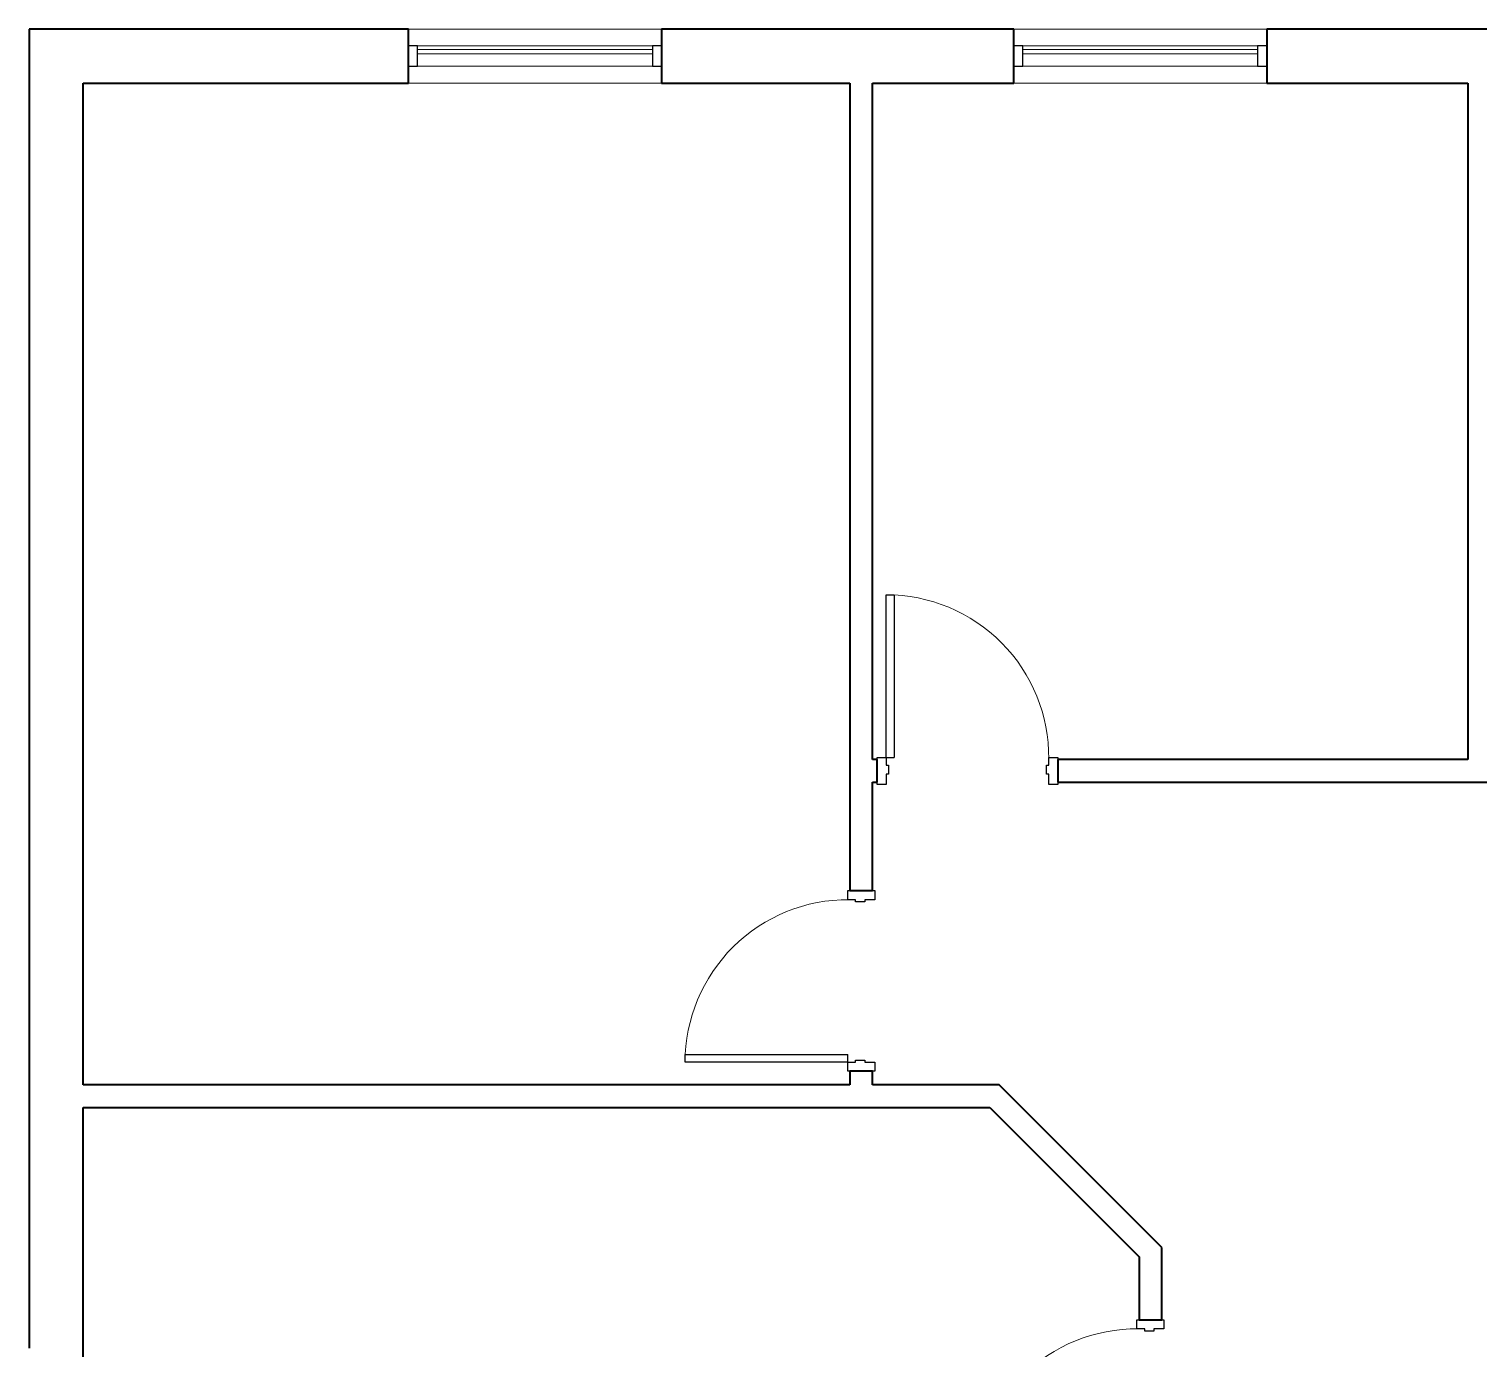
# Model space of a CAD drawing. Header units: inches. Extents: x 279 to 1072, y 42 to 1086.
# Drawn here: x 411 to 732, y 794.2 to 1086.2 of the extents above; entities that cross this region are included whole.
import ezdxf

# ---------------------------------------------------------------- set-up
doc = ezdxf.new("R2010")
doc.units = ezdxf.units.IN
doc.header["$MEASUREMENT"] = 0
for name, color, linetype, lineweight in [('A-DOOR', 31, 'Continuous', 15), ('A-DOOR-FRAM', 31, 'Continuous', 25), ('A-GLAZ-CURT', 52, 'Continuous', 9), ('A-GLAZ-CWMG', 51, 'Continuous', 9), ('A-WALL', 113, 'Continuous', 15), ('I-WALL', 2, 'Continuous', 15)]:
    doc.layers.add(name, color=color, linetype=linetype, lineweight=lineweight)

# ---------------------------------------------------------------- blocks, each defined once
blk = doc.blocks.new('Door-Single_CE_ - HM Door-2_ HM Frame-5133635-BASEMENT Map Export')
at = {"layer": 'A-DOOR'}
for p, q in [((16.25, -39), (16.25, -3)), ((16.25, -3), (18, -3)), ((18, -3), (18, -39)), ((18, -39), (16.25, -39))]:
    blk.add_line(p, q, dxfattribs=at)
at = {"layer": 'A-DOOR', "lineweight": 25}
for p, q in [((16.25, -39), (16.25, -3)), ((18, -3), (16.25, -3)), ((18, -3), (18, -39)), ((18, -39), (16.25, -39))]:
    blk.add_line(p, q, dxfattribs=at)
at = {"layer": 'A-DOOR', "lineweight": 9}
blk.add_arc((18, -3), 36, 179.5, 270, dxfattribs=at)
blk.add_arc((18, -3), 36, 179.5, 270, dxfattribs=at)
blk.add_arc((18, -3), 36, 179.5, 270, dxfattribs=at)
blk.add_arc((18, -3), 36, 179.5, 270, dxfattribs=at)
at = {"layer": 'A-DOOR-FRAM'}
for p, q in [((-20, 3), (-18, 3)), ((-20, -3), (-20, 3)), ((-18, 3), (-18, 0.75)), ((-18, 0.75), (-17.5, 0.75)), ((-17.5, 0.75), (-17.5, -1.25)), ((17.5, 0.75), (18, 0.75)), ((17.5, -1.25), (17.5, 0.75)), ((18, 3), (20, 3)), ((18, 0.75), (18, 3)), ((20, 3), (20, -3)), ((-18, -3), (-20, -3)), ((-18, -1.25), (-18, -3)), ((-17.5, -1.25), (-18, -1.25)), ((18, -1.25), (17.5, -1.25)), ((18, -3), (18, -1.25)), ((20, -3), (18, -3))]:
    blk.add_line(p, q, dxfattribs=at)
blk = doc.blocks.new('System Panel - zGlazed-5173232-BASEMENT Map Export')
at = {"layer": 'A-GLAZ-CURT', "lineweight": 15}
for p, q in [((26, -0.5), (-26, -0.5)), ((-26, -0.5), (-26, -1.5)), ((-26, -1.5), (26, -1.5)), ((26, -1.5), (26, -0.5))]:
    blk.add_line(p, q, dxfattribs=at)
blk = doc.blocks.new('Rectangular Mullion - 4 1_2_ x 2_ Rectangular_CE_-5171393-BASEMENT Map Export')
at = {"layer": 'A-GLAZ-CWMG'}
for p, q in [((898.98, 1082.47), (950.98, 1082.47)), ((898.98, 1077.97), (950.98, 1077.97))]:
    blk.add_line(p, q, dxfattribs=at)
blk = doc.blocks.new('Rectangular Mullion - 4 1_2_ x 2_ Rectangular_CE_-5173235-BASEMENT Map Export')
at = {"layer": 'A-GLAZ-CWMG', "lineweight": 25}
for p, q in [((-2, 2.25), (0, 2.25)), ((-2, -2.25), (-2, 2.25)), ((0, 2.25), (0, -2.25)), ((0, -2.25), (-2, -2.25))]:
    blk.add_line(p, q, dxfattribs=at)
blk = doc.blocks.new('Rectangular Mullion - 4 1_2_ x 2_ Rectangular_CE_-5173236-BASEMENT Map Export')
at = {"layer": 'A-GLAZ-CWMG', "lineweight": 25}
for p, q in [((0, 2.25), (-2, 2.25)), ((-2, 2.25), (-2, -2.25)), ((0, -2.25), (0, 2.25)), ((-2, -2.25), (0, -2.25))]:
    blk.add_line(p, q, dxfattribs=at)

msp = doc.modelspace()

# ---------------------------------------------------------------- linework, layer by layer
at = {"layer": 'A-WALL', "lineweight": 40}
for p, q in [((494.98, 1086.22), (410.98, 1086.22)), ((410.98, 1086.22), (410.98, 794.22)), ((494.98, 1074.22), (494.98, 1086.22)), ((628.98, 1086.22), (550.98, 1086.22)), ((550.98, 1086.22), (550.98, 1074.22)), ((628.98, 1074.22), (628.98, 1086.22)), ((766.98, 1086.22), (684.98, 1086.22)), ((684.98, 1086.22), (684.98, 1074.22)), ((422.98, 1074.22), (494.98, 1074.22)), ((422.98, 852.47), (422.98, 1074.22)), ((550.98, 1074.22), (592.73, 1074.22)), ((597.73, 1074.22), (628.98, 1074.22)), ((684.98, 1074.22), (729.48, 1074.22)), ((422.98, 782.22), (422.98, 847.47))]:
    msp.add_line(p, q, dxfattribs=at)
at = {"layer": 'A-WALL'}
for p, q in [((494.98, 1086.22), (550.98, 1086.22)), ((628.98, 1086.22), (684.98, 1086.22)), ((550.98, 1074.22), (494.98, 1074.22)), ((684.98, 1074.22), (628.98, 1074.22))]:
    msp.add_line(p, q, dxfattribs=at)
at = {"layer": 'I-WALL', "lineweight": 40}
for p, q in [((592.73, 1074.22), (592.73, 895.47)), ((597.73, 924.47), (597.73, 1074.22)), ((729.48, 1074.22), (729.48, 924.47)), ((598.73, 924.47), (597.73, 924.47)), ((598.73, 919.47), (598.73, 924.47)), ((729.48, 924.47), (638.73, 924.47)), ((638.73, 924.47), (638.73, 919.47)), ((597.73, 919.47), (598.73, 919.47)), ((597.73, 895.47), (597.73, 919.47)), ((638.73, 919.47), (823.23, 919.47)), ((592.73, 895.47), (597.73, 895.47)), ((597.73, 855.47), (592.73, 855.47)), ((592.73, 855.47), (592.73, 852.47)), ((597.73, 852.47), (597.73, 855.47)), ((592.73, 852.47), (422.98, 852.47)), ((625.73, 852.47), (597.73, 852.47)), ((661.73, 816.47), (625.73, 852.47)), ((422.98, 847.47), (623.66, 847.47)), ((623.66, 847.47), (656.73, 814.4)), ((661.73, 800.47), (661.73, 816.47)), ((656.73, 814.4), (656.73, 800.47)), ((656.73, 800.47), (661.73, 800.47))]:
    msp.add_line(p, q, dxfattribs=at)

# ---------------------------------------------------------------- block references
at = {"layer": 'A-DOOR', "lineweight": 9}
for p, rotation in [((618.73, 921.97), 180), ((595.23, 875.47), 269.9999999999999), ((659.23, 780.47), 269.9999999999999)]:
    msp.add_blockref('Door-Single_CE_ - HM Door-2_ HM Frame-5133635-BASEMENT Map Export', p, dxfattribs=dict(at, rotation=rotation))
at = {"layer": 'A-GLAZ-CURT', "rotation": 180}
for p in [(522.98, 1080.22), (656.98, 1080.22)]:
    msp.add_blockref('System Panel - zGlazed-5173232-BASEMENT Map Export', p, dxfattribs=at)
at = {"layer": 'A-GLAZ-CWMG', "extrusion": (0, 0, -1)}
for p in [(-494.98, 1080.22), (-628.98, 1080.22)]:
    msp.add_blockref('Rectangular Mullion - 4 1_2_ x 2_ Rectangular_CE_-5173235-BASEMENT Map Export', p, dxfattribs=at)
at = {"layer": 'A-GLAZ-CWMG'}
for name, p in [('Rectangular Mullion - 4 1_2_ x 2_ Rectangular_CE_-5171393-BASEMENT Map Export', (-402, 0)), ('Rectangular Mullion - 4 1_2_ x 2_ Rectangular_CE_-5173236-BASEMENT Map Export', (550.98, 1080.22)), ('Rectangular Mullion - 4 1_2_ x 2_ Rectangular_CE_-5171393-BASEMENT Map Export', (-268, 0)), ('Rectangular Mullion - 4 1_2_ x 2_ Rectangular_CE_-5173236-BASEMENT Map Export', (684.98, 1080.22))]:
    msp.add_blockref(name, p, dxfattribs=at)

doc.saveas('drawing.dxf')
